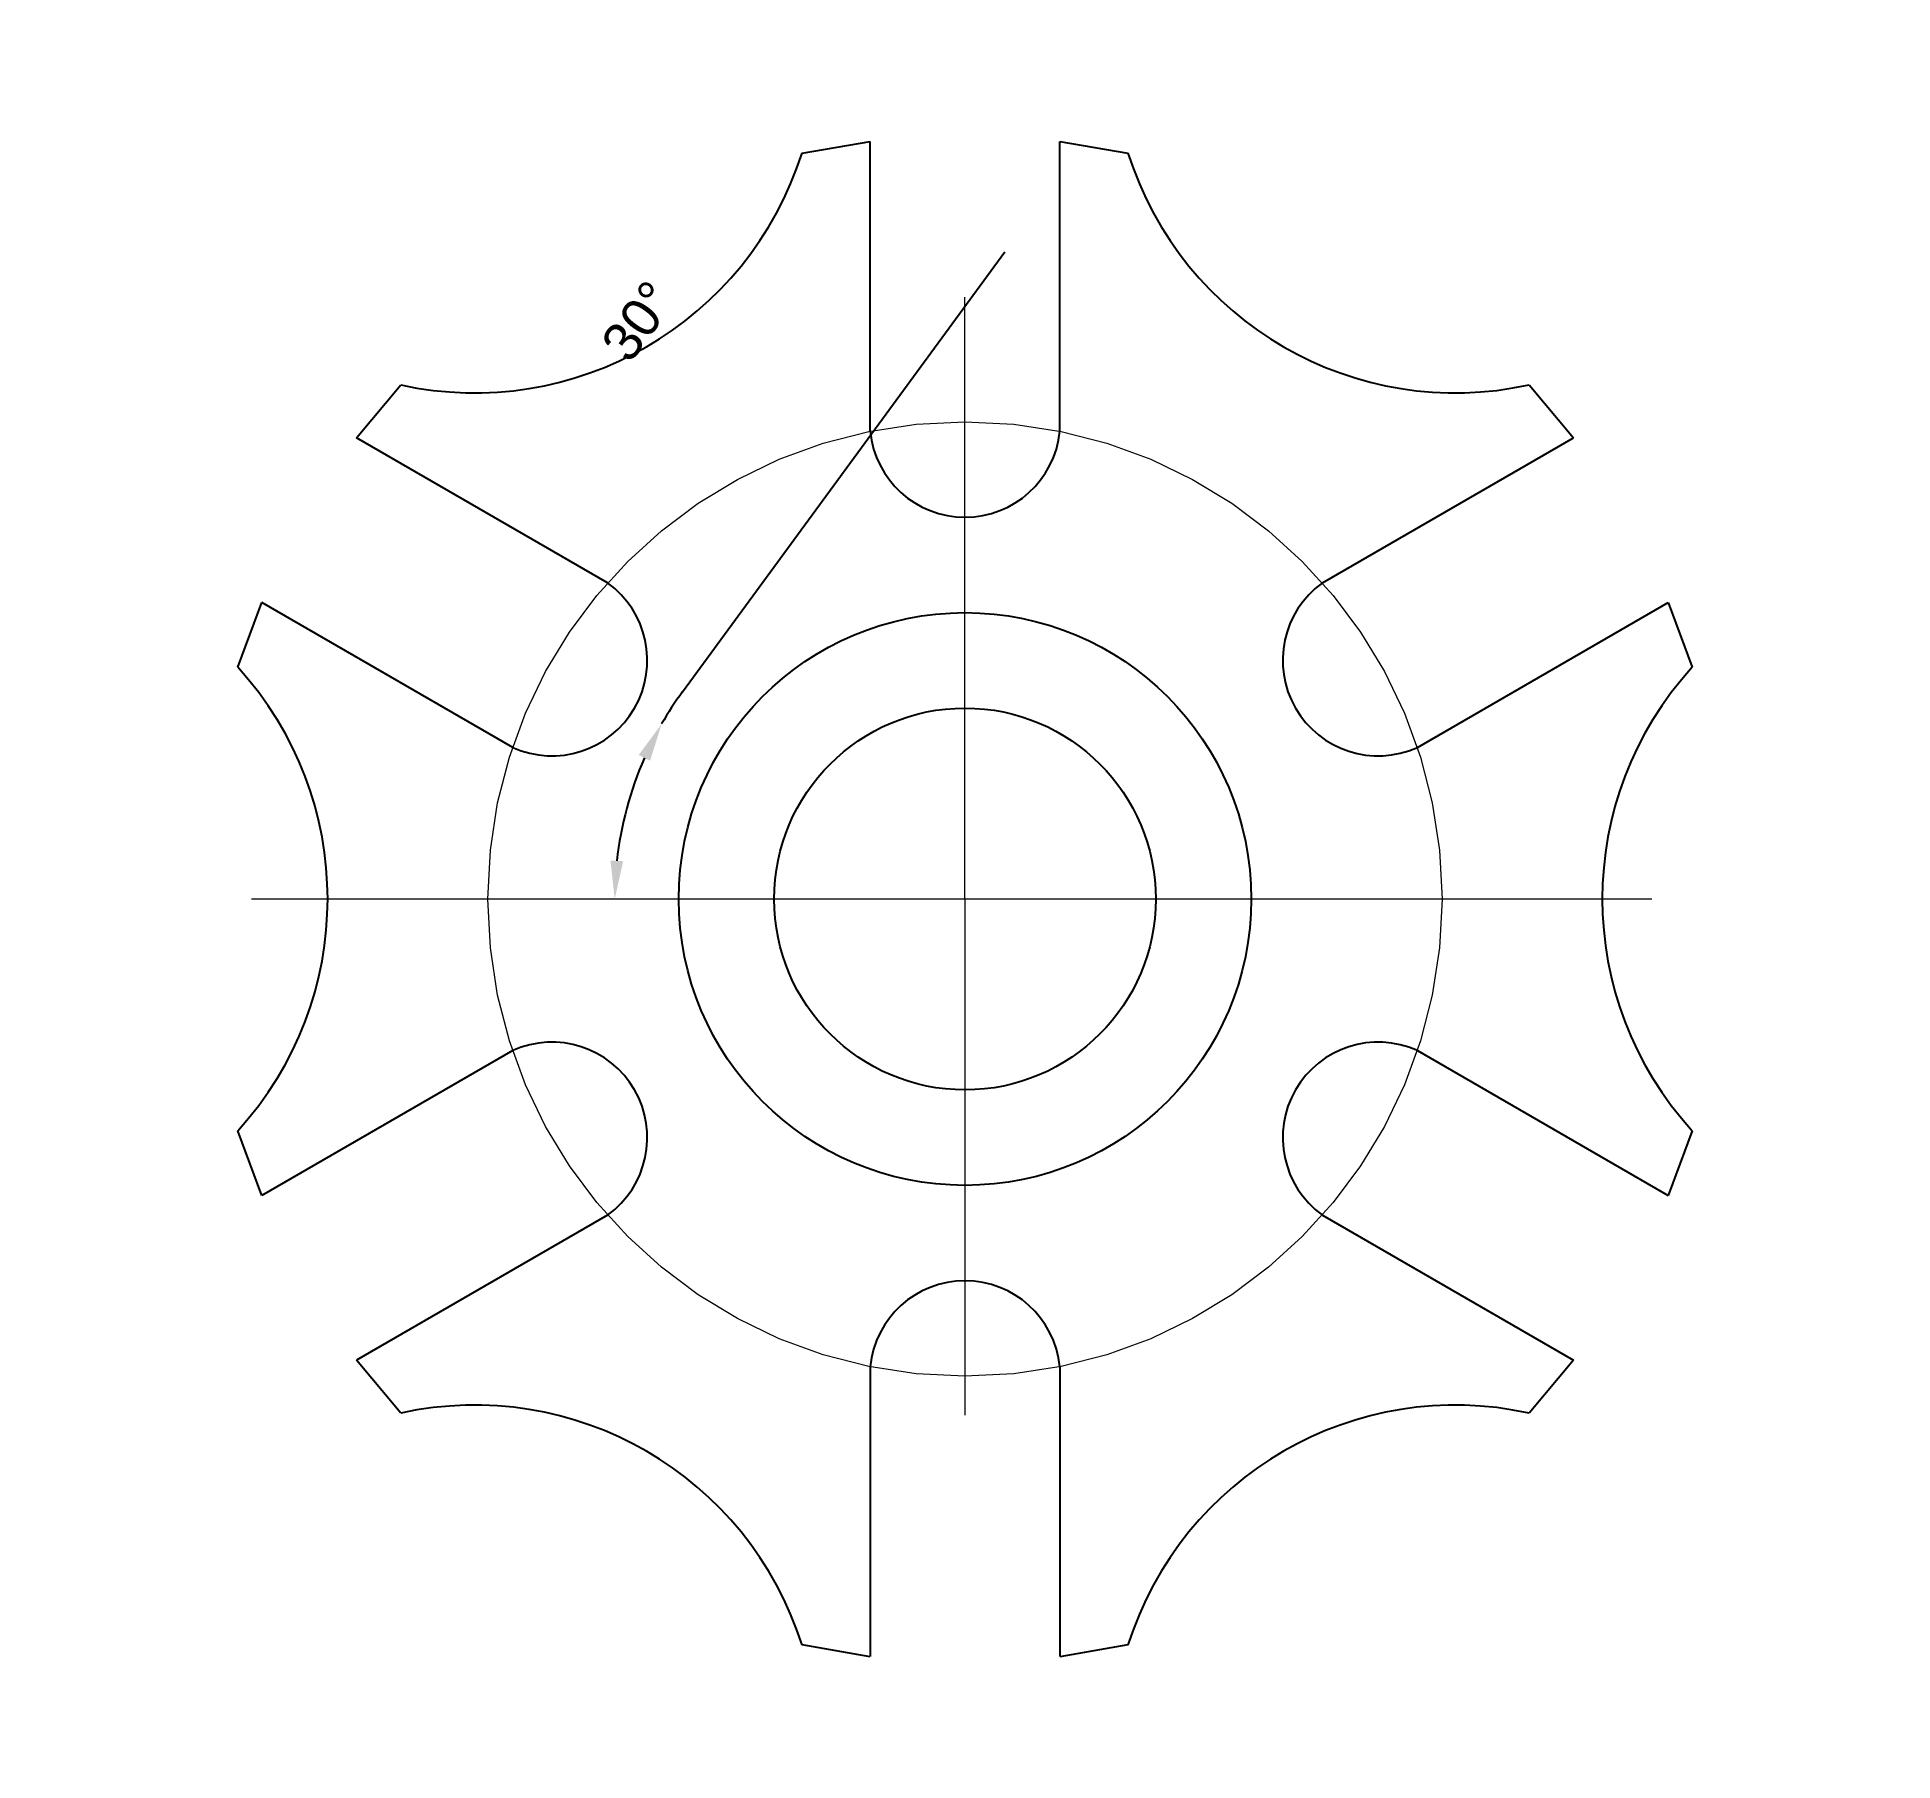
# Model space of a CAD drawing. Header units: millimetres. Extents: x 3094.83 to 3099.69, y 1504.93 to 1509.45.
import ezdxf

# ---------------------------------------------------------------- set-up
doc = ezdxf.new("R2010")
doc.units = ezdxf.units.MM
doc.linetypes.add('ACAD_ISO03W100', pattern=[30, 12, -18])
doc.layers.add('Konstrukcyjna', color=7, linetype='Continuous', lineweight=25)
doc.layers.add('Osie symetrii', color=1, linetype='ACAD_ISO03W100', lineweight=13)
doc.styles.get("Standard").update_dxf_attribs({"font": 'arial.ttf'})
doc.dimstyles.new('Kopia ISO-25', dxfattribs={"dimtxt": 0.1, "dimasz": 0.1, "dimexe": 1.25, "dimexo": 0.625, "dimgap": 0.6165, "dimtad": 1, "dimtxsty": 'Standard', "dimcen": 1, "dimadec": 0, "dimazin": 0, "dimtfac": 1, "dimtmove": 0, "dimatfit": 3, "dimfxl": 1, "dimarcsym": 0})

# ---------------------------------------------------------------- blocks, each defined once
blk = doc.blocks.new('*U4')
at = {"layer": 'Konstrukcyjna'}
for p, q in [((-0.2487, -0.3797), (-0.2487, 0.3797)), ((0.2487, -0.3797), (0.2487, 0.3797))]:
    blk.add_line(p, q, dxfattribs=at)
blk = doc.blocks.new('*U5')
at = {"layer": 'Konstrukcyjna', "color": 0, "linetype": 'ByBlock', "lineweight": -2, "transparency": 16777216}
blk.add_blockref('*U4', (3097.262, 1508.797), dxfattribs=at)
for p, rotation in [((3095.8723, 1507.9946), 59.99999999999999), ((3098.6518, 1507.9946), 299.9999999999999), ((3095.8723, 1506.3899), 120), ((3098.6518, 1506.3899), 240), ((3097.262, 1505.5875), 180)]:
    blk.add_blockref('*U4', p, dxfattribs=dict(at, rotation=rotation))
blk = doc.blocks.new('*U6')
at = {"layer": 'Konstrukcyjna'}
blk.add_arc((0, 0.1375), 0.25, 185.7392, 354.2608, dxfattribs=at)
blk = doc.blocks.new('*U7')
at = {"layer": 'Konstrukcyjna', "color": 0, "linetype": 'ByBlock', "lineweight": -2, "transparency": 16777216}
blk.add_blockref('*U6', (3097.262, 1508.3047), dxfattribs=at)
for p, rotation in [((3096.2986, 1507.7485), 59.99999999999999), ((3098.2255, 1507.7485), 299.9999999999999), ((3096.2986, 1506.636), 120), ((3098.2255, 1506.636), 240), ((3097.262, 1506.0797), 180)]:
    blk.add_blockref('*U6', p, dxfattribs=dict(at, rotation=rotation))
blk = doc.blocks.new('*U10')
at = {"layer": 'Konstrukcyjna'}
blk.add_arc((-0.3322, 0.5859), 0.9, 257.5781, 342.4219, dxfattribs=at)
blk = doc.blocks.new('*U11')
at = {"layer": 'Konstrukcyjna', "color": 0, "linetype": 'ByBlock', "lineweight": -2, "transparency": 16777216}
for p, rotation in [((3098.2057, 1508.8373), 299.9999999999999), ((3095.3655, 1507.187), 60.00000000000001), ((3099.1585, 1507.1975), 240), ((3096.3183, 1505.5472), 120), ((3098.2148, 1505.5524), 180)]:
    blk.add_blockref('*U10', p, dxfattribs=dict(at, rotation=rotation))
blk.add_blockref('*U10', (3096.3092, 1508.832), dxfattribs=at)
blk = doc.blocks.new('*U12')
at = {"layer": 'Konstrukcyjna'}
for p, q in [((-0.427, -0.0153), (-0.2487, 0.0153)), ((0.2487, 0.0153), (0.427, -0.0153))]:
    blk.add_line(p, q, dxfattribs=at)
blk = doc.blocks.new('*U13')
at = {"layer": 'Konstrukcyjna', "color": 0, "linetype": 'ByBlock', "lineweight": -2, "transparency": 16777216}
blk.add_blockref('*U12', (3097.262, 1509.1614), dxfattribs=at)
for p, rotation in [((3095.5567, 1508.1768), 59.99999999999999), ((3098.9674, 1508.1768), 300.0000000000001), ((3095.5567, 1506.2076), 120), ((3098.9674, 1506.2076), 240), ((3097.262, 1505.223), 180)]:
    blk.add_blockref('*U12', p, dxfattribs=dict(at, rotation=rotation))
blk = doc.blocks.new('*D16')
at = {"layer": 'Defpoints', "color": 0, "transparency": 16777216}
for p in [(3096.1795, 1507.8172), (3096.3582, 1507.3516), (3095.3926, 1507.1922), (3097.262, 1507.1922), (3099.0618, 1507.1922)]:
    blk.add_point(p, dxfattribs=at)
at = {"layer": 'Konstrukcyjna', "color": 0, "lineweight": -2, "transparency": 16777216}
blk.add_line((3096.5218, 1507.7349), (3097.3668, 1508.8874), dxfattribs=at)
for start, end in [(143.7542, 150), (156.2458, 173.7542)]:
    blk.add_arc((3097.262, 1507.1922), 0.9178, start, end, dxfattribs=at)
at = {"layer": 'Konstrukcyjna', "color": 0, "transparency": 16777216}
for points in [[(3096.4071, 1507.5695), (3096.4368, 1507.5544), (3096.4672, 1507.6511)], [(3096.3663, 1507.2912), (3096.333, 1507.293), (3096.3442, 1507.1922)]]:
    blk.add_solid(points, dxfattribs=at)
at = {"layer": 'Konstrukcyjna', "color": 0, "transparency": 16777216, "insert": (3096.4059, 1508.7059), "char_height": 0.1, "attachment_point": 5, "rotation": 53.7542}
blk.add_mtext('30°', dxfattribs=at)

msp = doc.modelspace()

# ---------------------------------------------------------------- linework, layer by layer
at = {"layer": 'Konstrukcyjna'}
for radius in [0.75, 0.5]:
    msp.add_circle((3097.262, 1507.1922), radius, dxfattribs=at)
at = {"layer": 'Osie symetrii'}
for p, q in [((3097.262, 1507.1922), (3097.262, 1508.7684)), ((3099.0618, 1507.1922), (3095.3926, 1507.1922)), ((3097.262, 1507.1922), (3097.262, 1505.8403))]:
    msp.add_line(p, q, dxfattribs=at)
msp.add_circle((3097.262, 1507.1922), 1.25, dxfattribs=at)

# ---------------------------------------------------------------- block references
at = {"layer": 'Konstrukcyjna'}
for name in ['*U11', '*U13', '*U5', '*U7']:
    msp.add_blockref(name, (0, 0), dxfattribs=at)

# ---------------------------------------------------------------- dimensions: what is measured, and where the dimension line sits
dim = msp.add_angular_dim_2l(base=(3096.3582, 1507.3516), line1=((3099.0618, 1507.1922), (3095.3926, 1507.1922)), line2=((3097.262, 1507.1922), (3096.1795, 1507.8172)), dimstyle='Kopia ISO-25', dxfattribs=at)
dim.commit()
dim.dimension.update_dxf_attribs({"geometry": '*D16', "text_midpoint": (3096.4059, 1508.7059)})

doc.saveas('drawing.dxf')
